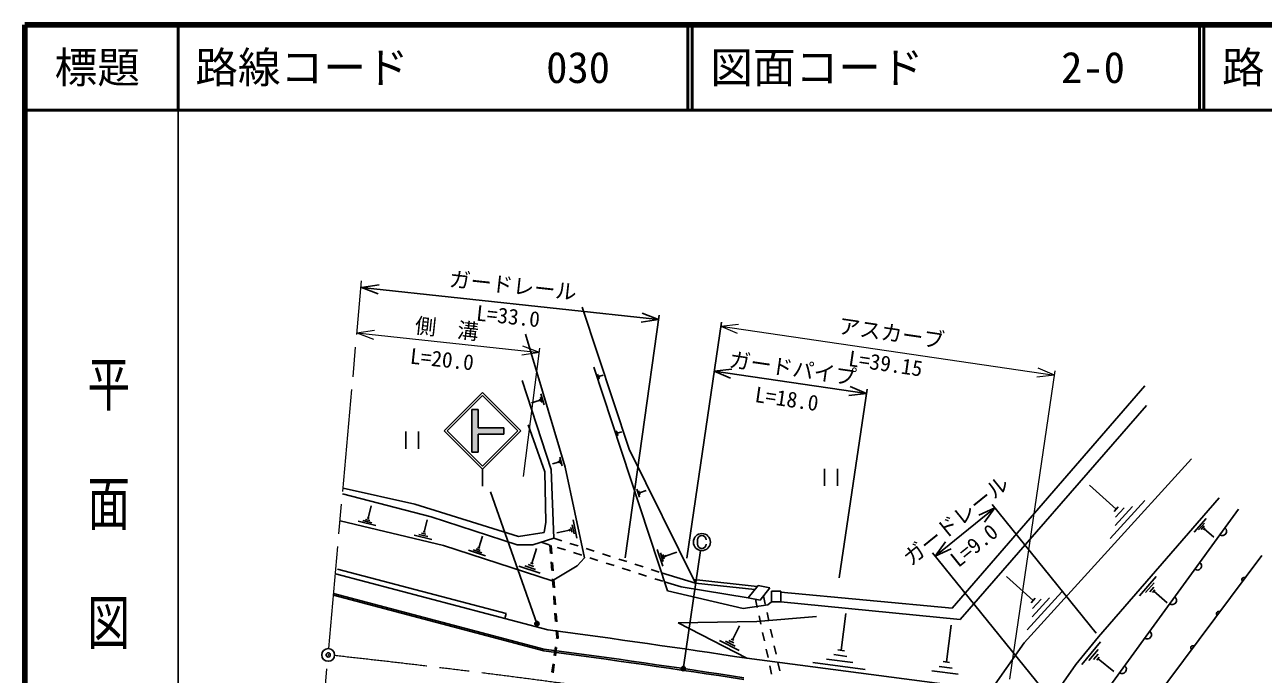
# Model space of a CAD drawing. Units: millimetres, scale not verified. Extents: x 40000 to 680000, y 20000 to 380000.
# Drawn here: x 40000 to 185221, y 303818 to 380000 of the extents above; entities that cross this region are included whole.
import ezdxf
from ezdxf.enums import TextEntityAlignment as Align

# ---------------------------------------------------------------- set-up
doc = ezdxf.new("R2010")
doc.units = ezdxf.units.MM
doc.header["$LTSCALE"] = 1000
doc.header["$PDMODE"] = 32
doc.header["$PDSIZE"] = 500
doc.linetypes.add('CHAIN', pattern=[18.5, 12, -1.5, 3.5, -1.5])
for name, color, linetype, lineweight in [('S-BGD', 7, 'Continuous', 25), ('S-BMK', 2, 'CHAIN', 13), ('S-BMK-SRVR', 3, 'Continuous', 25), ('S-STR-HTXT', 7, 'Continuous', 13), ('S-STR-STRC', 7, 'Continuous', 25), ('S-TTL', 2, 'Continuous', 140), ('S-TTL-BAND', 7, 'Continuous', 25), ('S-TTL-LINE', 7, 'Continuous', 50)]:
    doc.layers.add(name, color=color, linetype=linetype, lineweight=lineweight)
doc.layers.add('S-OTRS', color=6, linetype='Continuous')
doc.layers.add('S-TTL-TXT', color=7, linetype='Continuous')
doc.styles.add('@ＭＳ ゴシック', font='')
doc.styles.add('ＭＳ ゴシック', font='')
doc.styles.get('@ＭＳ ゴシック').set_extended_font_data('@MS Gothic')
doc.styles.get('ＭＳ ゴシック').set_extended_font_data('MS Gothic')

msp = doc.modelspace()

# ---------------------------------------------------------------- hatches: boundary and pattern name
at = {"layer": 'S-STR-STRC'}
msp.add_hatch(color=256, dxfattribs=at).paths.add_polyline_path([(92414, 334863), (93164, 334863), (93164, 332738), (96164, 332738), (96164, 331988), (93164, 331988), (93164, 329863), (92414, 329863)])

# ---------------------------------------------------------------- linework, layer by layer
at = {"layer": 'S-BGD'}
for p, q in [((105354, 346880), (110883, 330208)), ((103377, 328095), (98712, 343705)), ((106721, 339844), (115354, 313582)), ((107342, 338432), (107155, 338999)), ((107352, 338592), (107259, 338875)), ((107385, 338682), (107339, 338823)), ((107430, 338736), (107407, 338806)), ((107419, 338771), (107816, 338901)), ((98315, 338273), (101706, 327851)), ((148743, 311576), (171345, 337641)), ((100327, 335939), (99433, 335672)), ((100304, 336019), (100351, 335859)), ((100407, 336137), (100503, 335818)), ((100487, 336335), (100678, 335696)), ((100520, 336692), (100901, 335415)), ((149697, 310235), (171515, 335325)), ((100990, 327553), (99013, 333076)), ((84686, 332272), (84686, 330272)), ((86186, 332272), (86186, 330272)), ((109543, 331794), (109356, 332361)), ((109553, 331955), (109460, 332238)), ((109586, 332044), (109540, 332186)), ((109631, 332098), (109608, 332169)), ((109620, 332134), (110016, 332264)), ((110883, 330208), (118647, 314509)), ((102576, 328697), (101864, 328484)), ((102557, 328761), (102596, 328633)), ((102640, 328855), (102716, 328600)), ((102704, 329012), (102856, 328503)), ((102730, 329297), (103034, 328279)), ((157188, 307504), (176791, 329082)), ((101106, 321642), (100990, 327553)), ((101706, 327851), (102026, 319780)), ((105616, 317482), (103377, 328095)), ((133781, 327905), (133781, 325905)), ((135281, 327905), (135281, 325905)), ((77324, 325647), (85758, 323763)), ((112091, 324583), (111782, 325522)), ((112107, 324849), (111953, 325318)), ((112218, 325145), (112876, 325361)), ((167977, 323184), (164865, 326011)), ((77264, 324970), (87654, 322290)), ((112163, 324997), (112086, 325232)), ((112237, 325086), (112199, 325204)), ((165892, 308187), (180054, 324494)), ((171330, 324195), (167291, 319749)), ((80262, 322129), (80604, 323576)), ((85758, 323763), (97884, 319984)), ((166914, 301975), (182312, 323173)), ((168229, 323461), (167724, 322906)), ((169876, 323487), (167856, 321264)), ((168926, 323335), (167917, 322224)), ((76980, 321795), (89104, 318925)), ((81148, 321265), (79082, 321754)), ((80681, 321594), (79647, 321838)), ((80471, 321862), (79954, 321984)), ((80391, 322099), (80132, 322160)), ((86834, 320499), (87176, 321945)), ((87654, 322290), (97726, 319010)), ((100907, 320459), (101106, 321642)), ((104029, 321031), (104142, 320497)), ((104186, 321343), (104412, 320275)), ((104287, 321922), (104738, 319785)), ((177114, 320488), (178511, 322097)), ((177624, 320751), (178323, 321555)), ((177960, 320812), (178309, 321214)), ((178208, 320773), (178382, 320974)), ((87720, 319634), (85654, 320123)), ((87253, 319963), (86219, 320208)), ((87043, 320231), (86527, 320353)), ((86963, 320468), (86705, 320529)), ((93228, 318628), (93683, 320028)), ((97884, 319984), (100907, 320459)), ((99569, 319005), (102026, 319780)), ((102026, 319780), (102978, 319474)), ((103872, 320719), (102376, 320403)), ((103844, 320852), (103900, 320585)), ((178295, 320874), (179421, 319896)), ((89104, 318925), (101845, 314783)), ((94033, 317703), (92033, 318353)), ((93598, 318066), (92598, 318391)), ((93413, 318347), (92913, 318509)), ((93353, 318588), (93103, 318669)), ((97726, 319010), (99569, 319005)), ((99443, 316826), (100014, 318584)), ((100542, 319312), (101494, 319005)), ((101575, 318979), (101649, 317982)), ((101729, 318930), (101803, 317932)), ((102446, 318699), (103398, 318393)), ((103930, 319167), (104882, 318861)), ((104350, 318087), (105302, 317781)), ((105834, 318555), (106786, 318249)), ((114819, 316490), (114169, 318468)), ((114854, 317049), (114529, 318039)), ((115087, 317674), (116472, 318129)), ((99675, 316473), (99047, 316677)), ((99600, 316775), (99286, 316877)), ((101723, 316985), (101797, 315987)), ((101877, 316935), (101951, 315938)), ((104769, 316548), (105616, 317482)), ((106254, 317475), (107206, 317169)), ((107738, 317943), (108690, 317637)), ((108158, 316862), (109110, 316556)), ((109642, 317331), (110594, 317024)), ((111546, 316718), (112498, 316412)), ((114971, 317362), (114808, 317856)), ((115128, 317550), (115047, 317798)), ((185068, 317732), (171275, 299273)), ((76428, 315604), (101341, 309026)), ((76672, 316160), (96436, 310941)), ((100454, 315664), (97942, 316481)), ((99907, 316120), (98652, 316528)), ((101845, 314783), (104769, 316548)), ((110062, 316250), (111014, 315944)), ((111966, 315638), (112918, 315332)), ((113450, 316106), (114402, 315800)), ((114651, 315720), (118647, 314509)), ((158244, 312471), (155132, 315298)), ((170716, 313024), (172683, 315289)), ((101871, 314990), (101945, 313993)), ((102025, 314941), (102099, 313943)), ((113870, 315026), (114822, 314719)), ((114999, 314662), (116974, 314081)), ((116974, 314081), (124822, 312788)), ((118437, 314935), (125888, 314111)), ((118647, 314509), (125590, 313742)), ((124822, 312788), (125983, 314229)), ((125983, 314229), (127384, 313953)), ((126223, 312513), (127384, 313953)), ((171434, 313394), (172417, 314526)), ((171906, 313480), (172398, 314046)), ((172256, 313425), (172501, 313708)), ((76202, 313078), (100857, 306568)), ((76220, 313280), (100883, 306766)), ((102019, 312996), (102093, 311998)), ((102173, 312946), (102248, 311949)), ((115354, 313582), (124242, 311541)), ((124822, 312788), (126223, 312513)), ((125672, 312621), (125884, 311644)), ((126614, 312998), (126826, 312021)), ((127117, 311954), (127552, 312323)), ((127552, 313545), (128663, 313545)), ((127552, 313545), (127552, 312323)), ((127552, 312323), (128663, 312323)), ((128663, 313545), (128663, 312323)), ((128663, 313440), (148743, 311576)), ((128663, 312323), (149697, 310235)), ((161598, 313482), (157559, 309036)), ((158497, 312748), (157992, 312193)), ((160143, 312774), (158124, 310551)), ((159194, 312622), (158184, 311511)), ((172378, 313566), (173964, 312190)), ((96283, 310361), (96436, 310941)), ((102167, 311001), (102241, 310004)), ((102322, 310952), (102396, 309954)), ((124242, 311541), (127117, 311954)), ((127038, 311043), (127249, 310066)), ((135717, 306630), (136281, 310942)), ((125835, 309987), (116633, 309865)), ((116633, 309865), (124664, 305684)), ((122982, 307872), (123818, 309479)), ((132854, 310573), (125835, 309987)), ((126096, 310667), (126308, 309689)), ((148063, 305258), (148628, 309573)), ((102315, 309007), (102376, 308185)), ((102376, 308185), (102353, 308011)), ((102470, 308957), (102527, 308181)), ((102527, 308181), (102497, 307961)), ((123125, 307797), (122838, 307947)), ((126520, 308712), (126731, 307735)), ((127461, 309089), (127673, 308112)), ((163239, 304963), (165892, 308187)), ((102217, 307020), (102082, 306029)), ((102362, 306971), (102226, 305980)), ((123771, 306586), (121475, 307781)), ((123316, 307114), (122169, 307712)), ((123149, 307493), (122575, 307792)), ((126943, 306757), (127155, 305780)), ((127885, 307134), (128097, 306157)), ((136102, 306580), (135332, 306681)), ((153246, 301883), (157188, 307504)), ((163970, 304976), (166142, 307615)), ((164777, 305418), (165863, 306738)), ((101946, 305038), (101811, 304047)), ((102091, 304989), (101955, 303998)), ((124664, 305684), (149373, 302453)), ((128308, 305180), (128520, 304202)), ((138555, 304380), (132395, 305185)), ((137096, 305197), (134016, 305600)), ((136407, 305914), (134867, 306115)), ((148449, 305208), (147678, 305309)), ((165312, 305531), (165855, 306191)), ((165712, 305479), (165984, 305809)), ((165848, 305644), (167695, 304123)), ((127367, 304803), (127579, 303825)), ((149443, 303824), (146361, 304227)), ((148753, 304541), (147212, 304743)), ((160365, 300833), (163239, 304963))]:
    msp.add_line(p, q, dxfattribs=at)
for centre, radius, start, end in [((180432, 320583), 500, 234.0052, 54.0052), ((177493, 316538), 500, 234.0052, 54.0052), ((182973, 314929), 250, 53.23228, 233.23228), ((174554, 312493), 500, 234.0052, 54.0052), ((179980, 310923), 250, 53.23228, 233.23228), ((-40872, -766640), 1085026, 81.22446, 82.46863), ((171616, 308447), 500, 234.0052, 54.0052), ((-40872, -766640), 1082526, 81.22353, 82.47702), ((-40872, -766640), 1082726, 81.2236, 82.47702), ((176988, 306918), 250, 53.23228, 233.23228), ((168677, 304402), 500, 234.0052, 54.0052)]:
    msp.add_arc(centre, radius, start, end, dxfattribs=at)
at = {"layer": 'S-BMK'}
for p, q in [((75645, 306831), (79495, 349971)), ((71076, 255648), (75511, 305337))]:
    msp.add_line(p, q, dxfattribs=at)
msp.add_arc((-40872, -766640), 1079026, 81.22221, 83.76468, dxfattribs=at)
at = {"layer": 'S-BMK-SRVR'}
msp.add_circle((75578, 306084), 750, dxfattribs=at)
msp.add_point((75578, 306084), dxfattribs=at)
at = {"layer": 'S-OTRS'}
msp.add_point((75578, 306084), dxfattribs=at)
at = {"layer": 'S-STR-HTXT'}
for p, q in [((78951, 343873), (80997, 344194)), ((121624, 344636), (123681, 344880)), ((121624, 344636), (160748, 338915)), ((121624, 344636), (123525, 343814)), ((78951, 343873), (100338, 341565)), ((78951, 343873), (80881, 343122)), ((100338, 341565), (98292, 341244)), ((100338, 341565), (98408, 342316)), ((98482, 326997), (100402, 342061)), ((155501, 303258), (160821, 339410)), ((160748, 338915), (158691, 338672)), ((160748, 338915), (158847, 339738))]:
    msp.add_line(p, q, dxfattribs=at)
at = {"layer": 'S-STR-STRC'}
for p, q in [((79502, 349180), (81548, 349502)), ((79502, 349180), (114320, 345424)), ((79502, 349180), (81432, 348430)), ((110420, 317475), (114389, 345919)), ((114320, 345424), (112390, 346174)), ((114320, 345424), (112274, 345103)), ((117646, 317427), (121697, 345131)), ((120852, 339352), (122909, 339596)), ((120852, 339352), (138697, 336743)), ((120852, 339352), (122753, 338530)), ((135515, 315118), (138770, 337238)), ((138697, 336743), (136796, 337566)), ((89164, 332363), (93664, 336863)), ((89517, 332364), (93664, 336510)), ((98164, 332363), (93664, 336863)), ((97810, 332363), (93664, 336510)), ((138697, 336743), (136640, 336499)), ((92414, 334863), (92414, 329863)), ((92414, 334863), (93164, 334863)), ((93164, 334863), (93164, 332738)), ((93164, 332738), (96164, 332738)), ((96164, 332738), (96164, 331988)), ((89164, 332363), (93664, 327863)), ((89517, 332364), (93664, 328217)), ((93164, 331988), (96164, 331988)), ((93164, 331988), (93164, 329863)), ((93664, 327863), (98164, 332363)), ((93664, 328217), (97810, 332363)), ((92414, 329863), (93164, 329863)), ((93664, 327863), (93664, 325863)), ((100059, 309758), (94625, 325231)), ((146753, 317675), (153753, 323332)), ((153753, 323332), (151859, 322494)), ((153753, 323332), (152536, 321656)), ((165614, 308655), (153439, 323721)), ((118900, 319573), (118900, 319073)), ((117232, 304632), (119254, 318333)), ((160009, 301271), (146439, 318064)), ((146753, 317675), (147970, 319351)), ((146753, 317675), (148647, 318513))]:
    msp.add_line(p, q, dxfattribs=at)
for centre, radius in [((119400, 319323), 1000), ((100059, 309758), 250), ((100059, 309758), 200), ((100059, 309758), 150), ((100059, 309758), 100), ((100059, 309758), 50), ((100059, 309758), 20), ((117210, 304483), 150), ((117210, 304483), 120), ((117210, 304483), 90), ((117210, 304483), 60), ((117210, 304483), 30)]:
    msp.add_circle(centre, radius, dxfattribs=at)
for centre, start, end in [((119400, 319573), 0, 180), ((119400, 319073), 180, 0)]:
    msp.add_arc(centre, 500, start, end, dxfattribs=at)
for p in [(100059, 309758), (117210, 304483)]:
    msp.add_point(p, dxfattribs=at)
at = {"layer": 'S-TTL'}
for p, q in [((40000, 380000), (40000, 20000)), ((680000, 380000), (40000, 380000))]:
    msp.add_line(p, q, dxfattribs=at)
at = {"layer": 'S-TTL-BAND'}
msp.add_line((58000, 370000), (58000, 20000), dxfattribs=at)
at = {"layer": 'S-TTL-LINE'}
for p, q in [((58000, 380000), (58000, 370000)), ((117750, 380000), (117750, 370000)), ((118250, 380000), (118250, 370000)), ((177750, 380000), (177750, 370000)), ((178250, 380000), (178250, 370000)), ((40000, 370000), (680000, 370000))]:
    msp.add_line(p, q, dxfattribs=at)

# ---------------------------------------------------------------- texts
at = {"layer": 'S-STR-HTXT', "style": 'ＭＳ ゴシック'}
for s, rotation, p in [('側\u3000溝', 353.843, (89338, 342906)), ('アスカーブ', 351.681, (141431, 342389))]:
    msp.add_text(s, height=1833, rotation=rotation, dxfattribs=at).set_placement(p, align=Align.BOTTOM_CENTER)
for s, rotation, p in [('L=20.0', 353.843, (88932, 340767)), ('L=39.15', 351.681, (140945, 340268))]:
    msp.add_text(s, height=1833, rotation=rotation, dxfattribs=at).set_placement(p, align=Align.MIDDLE_CENTER)
at = {"layer": 'S-STR-STRC', "style": 'ＭＳ ゴシック'}
for s, rotation, p in [('ガードレール', 353.843, (97091, 347961)), ('ガードパイプ', 351.681, (129843, 338247)), ('ガードレール', 38.943, (150092, 320729))]:
    msp.add_text(s, height=1833, rotation=rotation, dxfattribs=at).set_placement(p, align=Align.BOTTOM_CENTER)
for s, rotation, p in [('L=33.0', 353.843, (96685, 345822)), ('L=18.0', 351.681, (129357, 336125)), ('L=9.0', 38.943, (151320, 318932))]:
    msp.add_text(s, height=1833, rotation=rotation, dxfattribs=at).set_placement(p, align=Align.MIDDLE_CENTER)
at = {"layer": 'S-TTL-BAND', "style": '@ＭＳ ゴシック', "width": 1.4}
msp.add_text('平  面  図', height=3666, rotation=270, dxfattribs=at).set_placement((49777, 306475), align=Align.MIDDLE_RIGHT)
at = {"layer": 'S-TTL-TXT', "style": 'ＭＳ ゴシック'}
msp.add_text('標題', height=3666, dxfattribs=at).set_placement((48500, 375000), align=Align.MIDDLE_CENTER)
for s, p in [('路線コード', (60000, 375000)), ('030', (101142, 375000)), ('図面コード', (120380, 375000)), ('2-0', (161521, 375000)), ('路 線 名', (180380, 375000))]:
    msp.add_text(s, height=3666, dxfattribs=at).set_placement(p, align=Align.MIDDLE_LEFT)

doc.saveas('drawing.dxf')
